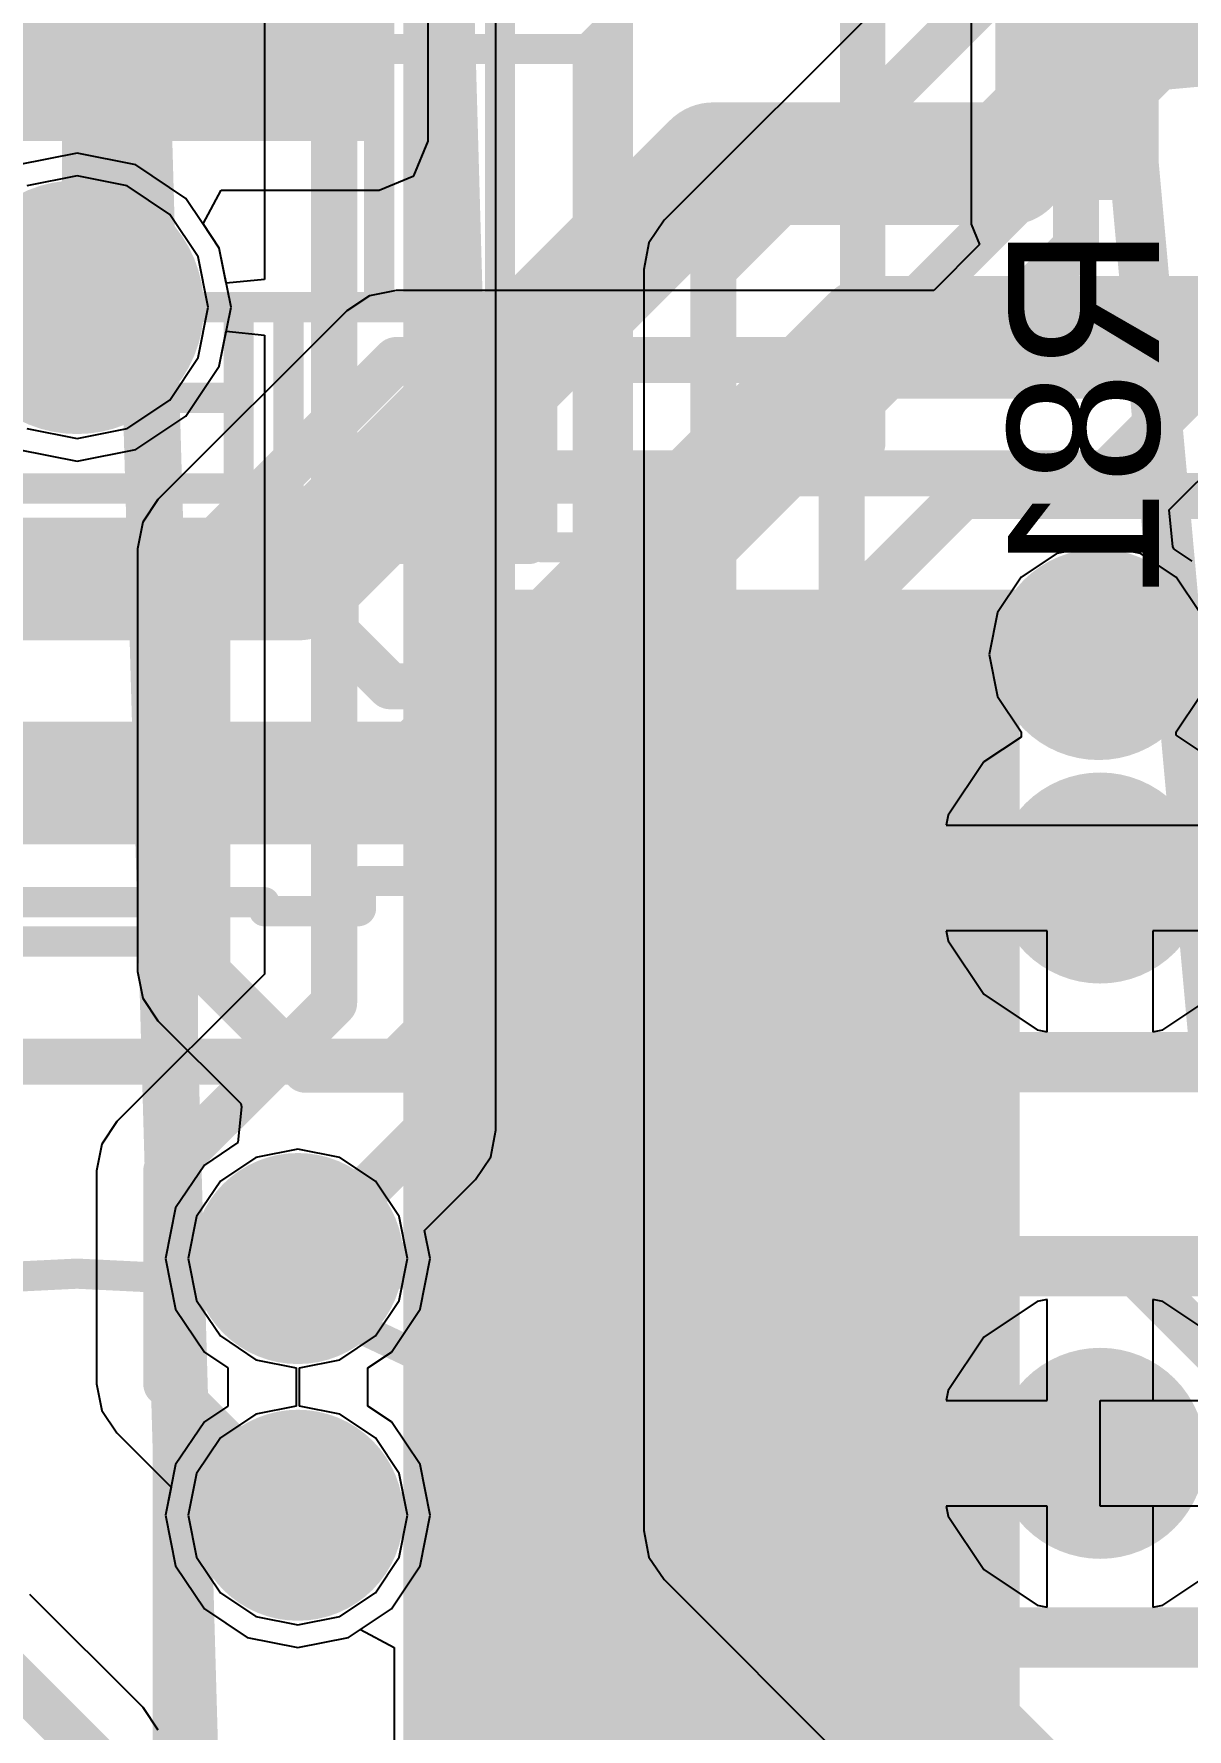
# Model space of a CAD drawing. Header units: millimetres. Extents: x 6 to 417, y 41 to 311.
# Drawn here: x 87.5 to 91.32, y 100.99 to 106.6 of the extents above; entities that cross this region are included whole.
import ezdxf

# ---------------------------------------------------------------- set-up
doc = ezdxf.new("R2010")
doc.units = ezdxf.units.MM
for name, color, linetype in [('BottomLayer', 5, 'Continuous'), ('BottomOverlay', 54, 'Continuous'), ('BottomPaste', 16, 'Continuous'), ('BottomSolder', 6, 'Continuous'), ('DrillDrawing', 1, 'Continuous'), ('KeepOutLayer', 6, 'Continuous'), ('Mechanical2', 216, 'Continuous'), ('Mechanical4', 56, 'Continuous'), ('MidLayer1', 16, 'Continuous'), ('MidLayer2', 76, 'Continuous'), ('MultiLayer', 9, 'Continuous'), ('TopLayer', 1, 'Continuous'), ('TopSolder', 216, 'Continuous')]:
    doc.layers.add(name, color=color, linetype=linetype)

msp = doc.modelspace()

# ---------------------------------------------------------------- linework, layer by layer
at = {"layer": 'BottomLayer'}
for p, q in [((88.8064, 106.25), (88.8064, 108.75)), ((90.6034, 106.725), (90.6034, 105.975)), ((88.7588, 106.1352), (88.8064, 106.25)), ((88.0612, 105.9756), (88.1211, 106.0876)), ((88.1211, 106.0876), (88.644, 106.0876)), ((88.644, 106.0876), (88.7588, 106.1352)), ((88.115, 105.8951), (88.0612, 105.9756)), ((90.6034, 105.975), (90.6034, 105.975)), ((90.6034, 105.975), (90.6034, 105.975)), ((90.6034, 105.975), (90.6314, 105.9075)), ((88.1538, 105.7), (88.115, 105.8951)), ((90.6314, 105.9075), (90.4795, 105.7556)), ((88.7, 105.7556), (88.6117, 105.7381)), ((90.4795, 105.7556), (88.7, 105.7556)), ((88.115, 105.5049), (88.1538, 105.7)), ((88.6117, 105.7381), (88.5369, 105.6881)), ((88.5369, 105.6881), (87.9119, 105.0631)), ((91.2582, 105.0287), (91.8381, 105.6085)), ((88.0045, 105.3395), (88.115, 105.5049)), ((87.8391, 105.229), (88.0045, 105.3395)), ((87.4489, 105.229), (87.644, 105.1902)), ((87.644, 105.1902), (87.8391, 105.229)), ((87.9119, 105.0631), (87.8619, 104.9883)), ((91.2703, 104.9064), (91.2582, 105.0287)), ((87.8619, 104.9883), (87.8444, 104.9)), ((87.8444, 104.9), (87.8444, 103.5)), ((91.275, 104.8994), (91.2703, 104.9064)), ((91.3346, 104.8596), (91.275, 104.8994)), ((87.8444, 103.5), (87.8619, 103.4117)), ((87.8619, 103.4117), (87.9119, 103.3369)), ((87.9119, 103.3369), (88.1859, 103.063)), ((88.1859, 103.063), (88.188, 103.0523)), ((88.188, 103.0523), (88.1763, 102.9337)), ((88.1763, 102.9337), (88.0654, 102.8596)), ((88.0654, 102.8596), (87.9705, 102.7175)), ((87.9705, 102.7175), (87.9372, 102.55)), ((87.9372, 102.55), (87.9705, 102.3825)), ((87.9705, 102.3825), (88.0654, 102.2404)), ((88.0654, 102.2404), (88.1431, 102.1885)), ((88.1431, 102.1885), (88.1431, 102.0615)), ((88.1431, 102.0615), (88.0654, 102.0096)), ((91.03, 101.73), (91.03, 102.08)), ((91.03, 102.08), (91.581, 102.08)), ((88.0654, 102.0096), (87.9705, 101.8675)), ((87.9705, 101.8675), (87.9372, 101.7)), ((91.6006, 101.73), (91.03, 101.73)), ((87.9372, 101.7), (87.9705, 101.5325)), ((87.9705, 101.5325), (88.0654, 101.3904)), ((88.0654, 101.3904), (88.2075, 101.2955)), ((88.5425, 101.2955), (88.582, 101.3219)), ((88.582, 101.3219), (88.694, 101.262)), ((88.2075, 101.2955), (88.375, 101.2622)), ((88.375, 101.2622), (88.5425, 101.2955)), ((88.694, 101.262), (88.694, 100.92))]:
    msp.add_line(p, q, dxfattribs=at)
for points, const_width in [([(90.95, 106.3534), (90.9534, 106.35)], 0.1524), ([(90.95, 105.9), (90.95, 106.3534)], 0.1524), ([(90.575, 105.525), (90.95, 105.9)], 0.1524), ([(91.0534, 105.15), (91.675, 105.7716)], 0.1524), ([(88.075, 104.9), (88.7, 105.525)], 0.1524), ([(88.7, 105.525), (90.575, 105.525)], 0.1524), ([(88.5, 104.9), (88.75, 105.15)], 0.1524), ([(88.75, 105.15), (91.0534, 105.15)], 0.1524), ([(88.075, 103.5), (88.075, 104.9)], 0.1524), ([(88.5, 104.625), (88.5, 104.9)], 0.1524), ([(88.5, 104.625), (88.68, 104.445)], 0.1524), ([(90.92, 104.445), (91.025, 104.55)], 0.2), ([(91.025, 104.55), (92.95, 104.55)], 0.15), ([(88.68, 104.445), (89.74, 104.445)], 0.1524), ([(89.74, 104.445), (90.92, 104.445)], 0.2), ([(89.74, 103.81), (91.03, 103.81)], 0.254), ([(88.075, 103.5), (88.4, 103.175)], 0.1524), ([(89.74, 103.2), (91.825, 103.2)], 0.2), ([(88.4, 103.175), (89.74, 103.175)], 0.1524), ([(89.73, 102.525), (91.825, 102.525)], 0.2), ([(89.74, 101.905), (91.03, 101.905)], 0.254), ([(89.74, 101.295), (91.825, 101.295)], 0.2)]:
    msp.add_lwpolyline(points, dxfattribs=dict(at, const_width=const_width))
for points, const_width in [([(90.9119, 106.3534, 1), (90.9881, 106.3534, 1)], 0.0762), ([(90.9119, 106.3534, 1), (90.9881, 106.3534, 1)], 0.0762), ([(90.9153, 106.35, 1), (90.9915, 106.35, 1)], 0.0762), ([(87.469, 105.7, 1), (87.819, 105.7, 1)], 0.35), ([(90.9119, 105.9, 1), (90.9881, 105.9, 1)], 0.0762), ([(90.9119, 105.9, 1), (90.9881, 105.9, 1)], 0.0762), ([(88.6619, 105.525, 1), (88.7381, 105.525, 1)], 0.0762), ([(88.6619, 105.525, 1), (88.7381, 105.525, 1)], 0.0762), ([(90.5369, 105.525, 1), (90.6131, 105.525, 1)], 0.0762), ([(90.5369, 105.525, 1), (90.6131, 105.525, 1)], 0.0762), ([(88.7119, 105.15, 1), (88.7881, 105.15, 1)], 0.0762), ([(88.7119, 105.15, 1), (88.7881, 105.15, 1)], 0.0762), ([(91.0153, 105.15, 1), (91.0915, 105.15, 1)], 0.0762), ([(91.0153, 105.15, 1), (91.0915, 105.15, 1)], 0.0762), ([(88.0369, 104.9, 1), (88.1131, 104.9, 1)], 0.0762), ([(88.0369, 104.9, 1), (88.1131, 104.9, 1)], 0.0762), ([(88.4619, 104.9, 1), (88.5381, 104.9, 1)], 0.0762), ([(88.4619, 104.9, 1), (88.5381, 104.9, 1)], 0.0762), ([(90.8853, 104.55, 1), (91.1647, 104.55, 1)], 0.2794), ([(88.4619, 104.625, 1), (88.5381, 104.625, 1)], 0.0762), ([(88.4619, 104.625, 1), (88.5381, 104.625, 1)], 0.0762), ([(90.975, 104.55, 1), (91.075, 104.55, 1)], 0.1), ([(90.9875, 104.55, 1), (91.0625, 104.55, 1)], 0.075), ([(88.6419, 104.445, 1), (88.7181, 104.445, 1)], 0.0762), ([(88.6419, 104.445, 1), (88.7181, 104.445, 1)], 0.0762), ([(89.69, 104.445, 1), (89.79, 104.445, 1)], 0.1), ([(89.7019, 104.445, 1), (89.7781, 104.445, 1)], 0.0762), ([(90.87, 104.445, 1), (90.97, 104.445, 1)], 0.1), ([(90.87, 104.445, 1), (90.97, 104.445, 1)], 0.1), ([(90.8903, 103.81, 1), (91.1697, 103.81, 1)], 0.2794), ([(89.6765, 103.81, 1), (89.8035, 103.81, 1)], 0.127), ([(90.9665, 103.81, 1), (91.0935, 103.81, 1)], 0.127), ([(88.0369, 103.5, 1), (88.1131, 103.5, 1)], 0.0762), ([(88.0369, 103.5, 1), (88.1131, 103.5, 1)], 0.0762), ([(89.69, 103.2, 1), (89.79, 103.2, 1)], 0.1), ([(88.3619, 103.175, 1), (88.4381, 103.175, 1)], 0.0762), ([(88.3619, 103.175, 1), (88.4381, 103.175, 1)], 0.0762), ([(89.7019, 103.175, 1), (89.7781, 103.175, 1)], 0.0762), ([(88.2353, 102.55, 1), (88.5147, 102.55, 1)], 0.2794), ([(89.68, 102.525, 1), (89.78, 102.525, 1)], 0.1), ([(90.8903, 101.905, 1), (91.1697, 101.905, 1)], 0.2794), ([(89.6765, 101.905, 1), (89.8035, 101.905, 1)], 0.127), ([(90.9665, 101.905, 1), (91.0935, 101.905, 1)], 0.127), ([(88.2353, 101.7, 1), (88.5147, 101.7, 1)], 0.2794), ([(89.69, 101.295, 1), (89.79, 101.295, 1)], 0.1)]:
    msp.add_lwpolyline(points, format="xyb", close=True, dxfattribs=dict(at, const_width=const_width))
for points in [[(86.644, 108.75), (86.644, 106.25), (88.644, 108.75), (88.644, 106.25)], [(90.7534, 106.575), (90.7534, 106.125), (91.1534, 106.575), (91.1534, 106.125)], [(90.644, 104.245), (90.644, 104.645), (88.844, 104.245), (88.844, 104.645)], [(90.644, 103.61), (90.644, 104.01), (88.844, 103.61), (88.844, 104.01)], [(90.644, 102.975), (90.644, 103.375), (88.844, 102.975), (88.844, 103.375)], [(90.644, 102.34), (90.644, 102.74), (88.844, 102.34), (88.844, 102.74)], [(90.644, 101.705), (90.644, 102.105), (88.844, 101.705), (88.844, 102.105)], [(90.644, 101.07), (90.644, 101.47), (88.844, 101.07), (88.844, 101.47)]]:
    msp.add_solid(points, dxfattribs=at)
at = {"layer": 'BottomOverlay', "const_width": 0.15}
msp.add_lwpolyline([(90.2447, 105.2507), (90.2447, 108.2007)], dxfattribs=at)
at = {"layer": 'BottomOverlay', "const_width": 0.075}
msp.add_lwpolyline([(90.2072, 105.2507, 1), (90.2822, 105.2507, 1)], format="xyb", close=True, dxfattribs=at)
at = {"layer": 'BottomPaste'}
for points in [[(90.8034, 106.525), (90.8034, 106.175), (91.1034, 106.525), (91.1034, 106.175)], [(90.594, 104.295), (90.594, 104.595), (88.894, 104.295), (88.894, 104.595)], [(90.594, 103.66), (90.594, 103.96), (88.894, 103.66), (88.894, 103.96)], [(90.594, 103.025), (90.594, 103.325), (88.894, 103.025), (88.894, 103.325)], [(90.594, 102.39), (90.594, 102.69), (88.894, 102.39), (88.894, 102.69)], [(90.594, 101.755), (90.594, 102.055), (88.894, 101.755), (88.894, 102.055)], [(90.594, 101.12), (90.594, 101.42), (88.894, 101.12), (88.894, 101.42)]]:
    msp.add_solid(points, dxfattribs=at)
at = {"layer": 'BottomSolder'}
for points, const_width in [([(87.434, 105.7, 1), (87.854, 105.7, 1)], 0.42), ([(90.8503, 104.55, 1), (91.1997, 104.55, 1)], 0.3494), ([(90.8553, 103.81, 1), (91.2047, 103.81, 1)], 0.3494), ([(88.2003, 102.55, 1), (88.5497, 102.55, 1)], 0.3494), ([(90.8553, 101.905, 1), (91.2047, 101.905, 1)], 0.3494), ([(88.2003, 101.7, 1), (88.5497, 101.7, 1)], 0.3494)]:
    msp.add_lwpolyline(points, format="xyb", close=True, dxfattribs=dict(at, const_width=const_width))
for points in [[(90.6834, 106.645), (90.6834, 106.055), (91.2234, 106.645), (91.2234, 106.055)], [(90.764, 104.125), (90.764, 104.765), (88.724, 104.125), (88.724, 104.765)], [(90.764, 103.49), (90.764, 104.13), (88.724, 103.49), (88.724, 104.13)], [(90.764, 102.855), (90.764, 103.495), (88.724, 102.855), (88.724, 103.495)], [(90.764, 102.22), (90.764, 102.86), (88.724, 102.22), (88.724, 102.86)], [(90.764, 101.585), (90.764, 102.225), (88.724, 101.585), (88.724, 102.225)], [(90.764, 100.95), (90.764, 101.59), (88.724, 100.95), (88.724, 101.59)]]:
    msp.add_solid(points, dxfattribs=at)
at = {"layer": 'DrillDrawing', "const_width": 0.1}
for points in [[(119.9857, 99, -39.996351), (119.9857, 101)], [(119.9819, 99, -39.98872), (119.9819, 101)]]:
    msp.add_lwpolyline(points, format="xyb", dxfattribs=at)
at = {"layer": 'DrillDrawing', "const_width": 0.1524}
for points in [[(90.9488, 104.55, 1), (91.1012, 104.55, 1)], [(90.9538, 103.81, 1), (91.1062, 103.81, 1)], [(88.2988, 102.55, 1), (88.4512, 102.55, 1)], [(90.9538, 101.905, 1), (91.1062, 101.905, 1)], [(88.2988, 101.7, 1), (88.4512, 101.7, 1)]]:
    msp.add_lwpolyline(points, format="xyb", close=True, dxfattribs=at)
at = {"layer": 'KeepOutLayer', "const_width": 0.1}
msp.add_lwpolyline([(119.9857, 99, -39.996351), (119.9857, 101)], format="xyb", dxfattribs=at)
at = {"layer": 'Mechanical2', "const_width": 0.1}
for points in [[(88.6439, 105.7), (88.6439, 108.2)], [(89.0439, 92.0097), (89.0439, 108.2)], [(87.6439, 106.005), (87.6439, 106.655)], [(87.6439, 106.655), (87.7439, 106.555)], [(89.3339, 106.555), (89.4339, 106.655)], [(89.4339, 105.1), (89.4339, 106.655)], [(87.7439, 106.555), (89.3339, 106.555)], [(87.7439, 105.905), (87.7439, 106.555)], [(89.3339, 103.8), (89.3339, 106.555)], [(85.8539, 106.005), (87.6439, 106.005)], [(87.6439, 106.005), (87.7439, 105.905)], [(85.9539, 105.905), (87.7439, 105.905)], [(87.1089, 105.7), (88.1789, 105.7)], [(88.1789, 105), (88.1789, 105.7)], [(88.1789, 105.7), (88.3439, 105.7)], [(88.3439, 105.1), (88.3439, 105.7)], [(88.3439, 105.7), (88.6439, 105.7)], [(88.6439, 105.7), (89.1439, 105.7)], [(88.8439, 104.58), (88.8439, 105.7)], [(88.9789, 94.3), (88.9789, 105.7)], [(89.1439, 105.1), (89.1439, 105.7)], [(89.1839, 105.605), (89.4339, 105.605)], [(89.1839, 104.905), (89.1839, 105.605)], [(87.1089, 105.4), (88.1789, 105.4)], [(86.9439, 105.1), (88.3439, 105.1)], [(88.3439, 104.9), (88.3439, 105.1)], [(89.1439, 105.1), (89.4339, 105.1)], [(89.1439, 104.9), (89.1439, 105.1)], [(89.4339, 94.9), (89.4339, 105.1)], [(88.1789, 105), (88.8439, 105)], [(88.3439, 104.9), (89.1439, 104.9)], [(89.1839, 104.905), (89.4339, 104.905)], [(88.7739, 104.31), (88.7739, 104.58)], [(88.7739, 104.58), (88.8145, 104.58)], [(88.8145, 104.31), (88.8145, 104.58)], [(88.8145, 104.58), (88.9615, 104.58)], [(88.8769, 104.31), (88.8769, 104.58)], [(88.9615, 104.31), (88.9615, 104.58)], [(88.9615, 104.58), (89.2239, 104.58)], [(88.9769, 104.31), (88.9769, 104.58)], [(88.9903, 104.31), (88.9903, 104.58)], [(89.1339, 104.28), (89.1339, 104.58)], [(89.1373, 104.31), (89.1373, 104.58)], [(89.2239, 104.31), (89.2239, 104.58)], [(89.2239, 104.58), (89.9939, 104.58)], [(89.9939, 104.31), (89.9939, 104.58)], [(89.9939, 104.58), (90.0439, 104.58)], [(90.0439, 104.31), (90.0439, 104.58)], [(90.0439, 104.58), (90.1439, 104.58)], [(90.1439, 104.31), (90.1439, 104.58)], [(88.7739, 104.31), (88.8145, 104.31)], [(88.8145, 104.31), (88.9615, 104.31)], [(88.8439, 103.945), (88.8439, 104.31)], [(88.9615, 104.31), (89.2239, 104.31)], [(89.2239, 104.31), (89.9939, 104.31)], [(89.9939, 104.31), (90.0439, 104.31)], [(90.0439, 104.31), (90.1439, 104.31)], [(89.1339, 104.28), (89.4339, 104.28)], [(88.7739, 103.675), (88.7739, 103.945)], [(88.7739, 103.945), (88.8145, 103.945)], [(88.8145, 103.675), (88.8145, 103.945)], [(88.8145, 103.945), (88.9615, 103.945)], [(88.8769, 103.675), (88.8769, 103.945)], [(88.9615, 103.675), (88.9615, 103.945)], [(88.9615, 103.945), (89.2239, 103.945)], [(88.9769, 103.675), (88.9769, 103.945)], [(88.9903, 103.675), (88.9903, 103.945)], [(89.1339, 103.645), (89.1339, 103.945)], [(89.1373, 103.675), (89.1373, 103.945)], [(89.2239, 103.675), (89.2239, 103.945)], [(89.2239, 103.945), (89.9939, 103.945)], [(89.9939, 103.675), (89.9939, 103.945)], [(89.9939, 103.945), (90.0439, 103.945)], [(90.0439, 103.675), (90.0439, 103.945)], [(90.0439, 103.945), (90.1439, 103.945)], [(90.1439, 103.675), (90.1439, 103.945)], [(88.5839, 103.71), (88.5839, 103.8)], [(88.5839, 103.8), (88.9789, 103.8)], [(88.9789, 103.8), (89.3339, 103.8)], [(89.3339, 103.2), (89.3339, 103.8)], [(89.3339, 103.8), (89.4939, 103.8)], [(89.4939, 103.2), (89.4939, 103.8)], [(89.4939, 103.8), (89.5617, 103.8)], [(89.5515, 103.65), (89.5617, 103.8)], [(89.5617, 103.8), (89.7614, 103.8)], [(89.7036, 103.2), (89.7036, 103.8)], [(89.7039, 103.2), (89.7039, 103.8)], [(89.7513, 103.65), (89.7614, 103.8)], [(89.7614, 103.8), (89.9033, 103.8)], [(89.9033, 103.2), (89.9033, 103.8)], [(89.9033, 103.8), (89.9039, 103.8)], [(89.9039, 103.2), (89.9039, 103.8)], [(87.0239, 103.73), (88.2639, 103.73)], [(88.2639, 103.7), (88.2639, 103.73)], [(88.2639, 103.7), (88.5739, 103.7)], [(89.2809, 103.125), (89.2809, 103.725)], [(89.2809, 103.725), (89.4339, 103.725)], [(88.7739, 103.675), (88.8145, 103.675)], [(88.8145, 103.675), (88.9615, 103.675)], [(88.8439, 96.96), (88.8439, 103.675)], [(88.9615, 103.675), (89.2239, 103.675)], [(89.1339, 103.645), (89.4339, 103.645)], [(89.2239, 103.675), (89.9939, 103.675)], [(89.2843, 103.65), (89.5839, 103.65)], [(89.2843, 103.2), (89.2843, 103.65)], [(89.4843, 103.2), (89.4843, 103.65)], [(89.5447, 103.2), (89.5447, 103.65)], [(89.5484, 103.2), (89.5484, 103.65)], [(89.5839, 103.2), (89.5839, 103.65)], [(89.5839, 103.65), (89.6127, 103.65)], [(89.6127, 103.2), (89.6127, 103.65)], [(89.6127, 103.65), (89.7444, 103.65)], [(89.7444, 103.2), (89.7444, 103.65)], [(89.7444, 103.65), (89.7513, 103.65)], [(89.9939, 103.675), (90.0439, 103.675)], [(90.0439, 103.675), (90.1439, 103.675)], [(87.2939, 103.6), (87.9939, 103.6)], [(87.9439, 95.9), (87.9439, 103.6)], [(87.9939, 95.9), (87.9939, 103.6)], [(88.6906, 103.2), (88.9789, 102.9216)], [(88.6906, 103.2), (88.9789, 103.2)], [(88.9789, 103.2), (89.2843, 103.2)], [(89.2843, 103.2), (89.5839, 103.2)], [(89.3339, 102.5787), (89.3339, 103.2)], [(89.5839, 103.2), (89.6127, 103.2)], [(89.6127, 103.2), (89.7444, 103.2)], [(89.7444, 103.2), (89.9033, 103.2)], [(89.9033, 103.2), (89.9039, 103.2)], [(89.2809, 103.125), (89.4339, 103.125)], [(88.9789, 102.9216), (89.3339, 102.5787)], [(89.3339, 102.5787), (90.2439, 101.7)], [(89.3339, 97.4212), (89.3339, 102.5787)], [(90.2439, 98.3), (90.2439, 101.7)]]:
    msp.add_lwpolyline(points, dxfattribs=at)
at = {"layer": 'Mechanical2'}
for points, const_width in [([(87.7189, 106.555, 1), (87.7689, 106.555, 1)], 0.05), ([(87.7189, 106.555, 1), (87.7689, 106.555, 1)], 0.05), ([(87.7189, 106.555, 1), (87.7689, 106.555, 1)], 0.05), ([(89.3089, 106.555, 1), (89.3589, 106.555, 1)], 0.05), ([(89.3089, 106.555, 1), (89.3589, 106.555, 1)], 0.05), ([(89.3089, 106.555, 1), (89.3589, 106.555, 1)], 0.05), ([(87.9439, 105.7, 1), (87.3439, 105.7, 1)], 0.1), ([(87.6189, 106.005, 1), (87.6689, 106.005, 1)], 0.05), ([(87.6189, 106.005, 1), (87.6689, 106.005, 1)], 0.05), ([(87.6189, 106.005, 1), (87.6689, 106.005, 1)], 0.05), ([(87.8439, 105.7, 1), (87.4439, 105.7, 1)], 0.1), ([(87.7189, 105.905, 1), (87.7689, 105.905, 1)], 0.05), ([(87.7189, 105.905, 1), (87.7689, 105.905, 1)], 0.05), ([(87.7189, 105.905, 1), (87.7689, 105.905, 1)], 0.05), ([(87.8189, 105.7, 1), (87.8689, 105.7, 1)], 0.05), ([(87.9189, 105.7, 1), (87.9689, 105.7, 1)], 0.05), ([(88.1539, 105.7, 1), (88.2039, 105.7, 1)], 0.05), ([(88.1539, 105.7, 1), (88.2039, 105.7, 1)], 0.05), ([(88.1539, 105.7, 1), (88.2039, 105.7, 1)], 0.05), ([(88.3189, 105.7, 1), (88.3689, 105.7, 1)], 0.05), ([(88.3189, 105.7, 1), (88.3689, 105.7, 1)], 0.05), ([(88.3189, 105.7, 1), (88.3689, 105.7, 1)], 0.05), ([(88.6189, 105.7, 1), (88.6689, 105.7, 1)], 0.05), ([(88.6189, 105.7, 1), (88.6689, 105.7, 1)], 0.05), ([(88.6189, 105.7, 1), (88.6689, 105.7, 1)], 0.05), ([(88.8189, 105.7, 1), (88.8689, 105.7, 1)], 0.05), ([(88.9539, 105.7, 1), (89.0039, 105.7, 1)], 0.05), ([(89.1189, 105.7, 1), (89.1689, 105.7, 1)], 0.05), ([(89.1189, 105.7, 1), (89.1689, 105.7, 1)], 0.05), ([(89.1589, 105.605, 1), (89.2089, 105.605, 1)], 0.05), ([(89.1589, 105.605, 1), (89.2089, 105.605, 1)], 0.05), ([(89.4089, 105.605, 1), (89.4589, 105.605, 1)], 0.05), ([(88.1539, 105.4, 1), (88.2039, 105.4, 1)], 0.05), ([(88.3189, 105.1, 1), (88.3689, 105.1, 1)], 0.05), ([(88.3189, 105.1, 1), (88.3689, 105.1, 1)], 0.05), ([(88.3189, 105.1, 1), (88.3689, 105.1, 1)], 0.05), ([(89.1189, 105.1, 1), (89.1689, 105.1, 1)], 0.05), ([(89.1189, 105.1, 1), (89.1689, 105.1, 1)], 0.05), ([(89.1189, 105.1, 1), (89.1689, 105.1, 1)], 0.05), ([(89.4089, 105.1, 1), (89.4589, 105.1, 1)], 0.05), ([(89.4089, 105.1, 1), (89.4589, 105.1, 1)], 0.05), ([(89.4089, 105.1, 1), (89.4589, 105.1, 1)], 0.05), ([(88.1539, 105, 1), (88.2039, 105, 1)], 0.05), ([(88.1539, 105, 1), (88.2039, 105, 1)], 0.05), ([(88.8189, 105, 1), (88.8689, 105, 1)], 0.05), ([(88.3189, 104.9, 1), (88.3689, 104.9, 1)], 0.05), ([(88.3189, 104.9, 1), (88.3689, 104.9, 1)], 0.05), ([(89.1189, 104.9, 1), (89.1689, 104.9, 1)], 0.05), ([(89.1189, 104.9, 1), (89.1689, 104.9, 1)], 0.05), ([(89.1589, 104.905, 1), (89.2089, 104.905, 1)], 0.05), ([(89.1589, 104.905, 1), (89.2089, 104.905, 1)], 0.05), ([(89.4089, 104.905, 1), (89.4589, 104.905, 1)], 0.05), ([(88.7489, 104.58, 1), (88.7989, 104.58, 1)], 0.05), ([(88.7489, 104.58, 1), (88.7989, 104.58, 1)], 0.05), ([(88.7895, 104.58, 1), (88.8395, 104.58, 1)], 0.05), ([(88.7895, 104.58, 1), (88.8395, 104.58, 1)], 0.05), ([(88.7895, 104.58, 1), (88.8395, 104.58, 1)], 0.05), ([(88.8189, 104.58, 1), (88.8689, 104.58, 1)], 0.05), ([(88.8519, 104.58, 1), (88.9019, 104.58, 1)], 0.05), ([(88.9365, 104.58, 1), (88.9865, 104.58, 1)], 0.05), ([(88.9365, 104.58, 1), (88.9865, 104.58, 1)], 0.05), ([(88.9365, 104.58, 1), (88.9865, 104.58, 1)], 0.05), ([(88.9519, 104.58, 1), (89.0019, 104.58, 1)], 0.05), ([(88.9653, 104.58, 1), (89.0153, 104.58, 1)], 0.05), ([(89.1089, 104.58, 1), (89.1589, 104.58, 1)], 0.05), ([(89.1123, 104.58, 1), (89.1623, 104.58, 1)], 0.05), ([(89.1989, 104.58, 1), (89.2489, 104.58, 1)], 0.05), ([(89.1989, 104.58, 1), (89.2489, 104.58, 1)], 0.05), ([(89.1989, 104.58, 1), (89.2489, 104.58, 1)], 0.05), ([(89.9689, 104.58, 1), (90.0189, 104.58, 1)], 0.05), ([(89.9689, 104.58, 1), (90.0189, 104.58, 1)], 0.05), ([(89.9689, 104.58, 1), (90.0189, 104.58, 1)], 0.05), ([(90.0189, 104.58, 1), (90.0689, 104.58, 1)], 0.05), ([(90.0189, 104.58, 1), (90.0689, 104.58, 1)], 0.05), ([(90.0189, 104.58, 1), (90.0689, 104.58, 1)], 0.05), ([(90.1189, 104.58, 1), (90.1689, 104.58, 1)], 0.05), ([(90.1189, 104.58, 1), (90.1689, 104.58, 1)], 0.05), ([(88.7489, 104.31, 1), (88.7989, 104.31, 1)], 0.05), ([(88.7489, 104.31, 1), (88.7989, 104.31, 1)], 0.05), ([(88.7895, 104.31, 1), (88.8395, 104.31, 1)], 0.05), ([(88.7895, 104.31, 1), (88.8395, 104.31, 1)], 0.05), ([(88.7895, 104.31, 1), (88.8395, 104.31, 1)], 0.05), ([(88.8189, 104.31, 1), (88.8689, 104.31, 1)], 0.05), ([(88.8519, 104.31, 1), (88.9019, 104.31, 1)], 0.05), ([(88.9365, 104.31, 1), (88.9865, 104.31, 1)], 0.05), ([(88.9365, 104.31, 1), (88.9865, 104.31, 1)], 0.05), ([(88.9365, 104.31, 1), (88.9865, 104.31, 1)], 0.05), ([(88.9519, 104.31, 1), (89.0019, 104.31, 1)], 0.05), ([(88.9653, 104.31, 1), (89.0153, 104.31, 1)], 0.05), ([(89.1123, 104.31, 1), (89.1623, 104.31, 1)], 0.05), ([(89.1989, 104.31, 1), (89.2489, 104.31, 1)], 0.05), ([(89.1989, 104.31, 1), (89.2489, 104.31, 1)], 0.05), ([(89.1989, 104.31, 1), (89.2489, 104.31, 1)], 0.05), ([(89.9689, 104.31, 1), (90.0189, 104.31, 1)], 0.05), ([(89.9689, 104.31, 1), (90.0189, 104.31, 1)], 0.05), ([(89.9689, 104.31, 1), (90.0189, 104.31, 1)], 0.05), ([(90.0189, 104.31, 1), (90.0689, 104.31, 1)], 0.05), ([(90.0189, 104.31, 1), (90.0689, 104.31, 1)], 0.05), ([(90.0189, 104.31, 1), (90.0689, 104.31, 1)], 0.05), ([(90.1189, 104.31, 1), (90.1689, 104.31, 1)], 0.05), ([(90.1189, 104.31, 1), (90.1689, 104.31, 1)], 0.05), ([(89.1089, 104.28, 1), (89.1589, 104.28, 1)], 0.05), ([(89.1089, 104.28, 1), (89.1589, 104.28, 1)], 0.05), ([(89.4089, 104.28, 1), (89.4589, 104.28, 1)], 0.05), ([(88.7489, 103.945, 1), (88.7989, 103.945, 1)], 0.05), ([(88.7489, 103.945, 1), (88.7989, 103.945, 1)], 0.05), ([(88.7895, 103.945, 1), (88.8395, 103.945, 1)], 0.05), ([(88.7895, 103.945, 1), (88.8395, 103.945, 1)], 0.05), ([(88.7895, 103.945, 1), (88.8395, 103.945, 1)], 0.05), ([(88.8189, 103.945, 1), (88.8689, 103.945, 1)], 0.05), ([(88.8519, 103.945, 1), (88.9019, 103.945, 1)], 0.05), ([(88.9365, 103.945, 1), (88.9865, 103.945, 1)], 0.05), ([(88.9365, 103.945, 1), (88.9865, 103.945, 1)], 0.05), ([(88.9365, 103.945, 1), (88.9865, 103.945, 1)], 0.05), ([(88.9519, 103.945, 1), (89.0019, 103.945, 1)], 0.05), ([(88.9653, 103.945, 1), (89.0153, 103.945, 1)], 0.05), ([(89.1089, 103.945, 1), (89.1589, 103.945, 1)], 0.05), ([(89.1123, 103.945, 1), (89.1623, 103.945, 1)], 0.05), ([(89.1989, 103.945, 1), (89.2489, 103.945, 1)], 0.05), ([(89.1989, 103.945, 1), (89.2489, 103.945, 1)], 0.05), ([(89.1989, 103.945, 1), (89.2489, 103.945, 1)], 0.05), ([(89.9689, 103.945, 1), (90.0189, 103.945, 1)], 0.05), ([(89.9689, 103.945, 1), (90.0189, 103.945, 1)], 0.05), ([(89.9689, 103.945, 1), (90.0189, 103.945, 1)], 0.05), ([(90.0189, 103.945, 1), (90.0689, 103.945, 1)], 0.05), ([(90.0189, 103.945, 1), (90.0689, 103.945, 1)], 0.05), ([(90.0189, 103.945, 1), (90.0689, 103.945, 1)], 0.05), ([(90.1189, 103.945, 1), (90.1689, 103.945, 1)], 0.05), ([(90.1189, 103.945, 1), (90.1689, 103.945, 1)], 0.05), ([(88.5589, 103.8, 1), (88.6089, 103.8, 1)], 0.05), ([(88.5589, 103.8, 1), (88.6089, 103.8, 1)], 0.05), ([(88.9539, 103.8, 1), (89.0039, 103.8, 1)], 0.05), ([(88.9539, 103.8, 1), (89.0039, 103.8, 1)], 0.05), ([(89.3089, 103.8, 1), (89.3589, 103.8, 1)], 0.05), ([(89.3089, 103.8, 1), (89.3589, 103.8, 1)], 0.05), ([(89.3089, 103.8, 1), (89.3589, 103.8, 1)], 0.05), ([(89.3089, 103.8, 1), (89.3589, 103.8, 1)], 0.05), ([(89.4689, 103.8, 1), (89.5189, 103.8, 1)], 0.05), ([(89.4689, 103.8, 1), (89.5189, 103.8, 1)], 0.05), ([(89.4689, 103.8, 1), (89.5189, 103.8, 1)], 0.05), ([(89.5367, 103.8, 1), (89.5867, 103.8, 1)], 0.05), ([(89.5367, 103.8, 1), (89.5867, 103.8, 1)], 0.05), ([(89.5367, 103.8, 1), (89.5867, 103.8, 1)], 0.05), ([(89.6786, 103.8, 1), (89.7286, 103.8, 1)], 0.05), ([(89.6789, 103.8, 1), (89.7289, 103.8, 1)], 0.05), ([(89.7364, 103.8, 1), (89.7864, 103.8, 1)], 0.05), ([(89.7364, 103.8, 1), (89.7864, 103.8, 1)], 0.05), ([(89.7364, 103.8, 1), (89.7864, 103.8, 1)], 0.05), ([(89.8783, 103.8, 1), (89.9283, 103.8, 1)], 0.05), ([(89.8783, 103.8, 1), (89.9283, 103.8, 1)], 0.05), ([(89.8783, 103.8, 1), (89.9283, 103.8, 1)], 0.05), ([(89.8789, 103.8, 1), (89.9289, 103.8, 1)], 0.05), ([(89.8789, 103.8, 1), (89.9289, 103.8, 1)], 0.05), ([(88.2389, 103.73, 1), (88.2889, 103.73, 1)], 0.05), ([(88.2389, 103.73, 1), (88.2889, 103.73, 1)], 0.05), ([(88.2389, 103.7, 1), (88.2889, 103.7, 1)], 0.05), ([(88.2389, 103.7, 1), (88.2889, 103.7, 1)], 0.05), ([(88.5489, 103.7, 1), (88.5989, 103.7, 1)], 0.05), ([(88.5489, 103.7, 1), (88.5989, 103.7, 1)], 0.05), ([(88.5589, 103.71, 1), (88.6089, 103.71, 1)], 0.05), ([(88.5589, 103.71, 1), (88.6089, 103.71, 1)], 0.05), ([(89.2559, 103.725, 1), (89.3059, 103.725, 1)], 0.05), ([(89.2559, 103.725, 1), (89.3059, 103.725, 1)], 0.05), ([(89.4089, 103.725, 1), (89.4589, 103.725, 1)], 0.05), ([(88.7489, 103.675, 1), (88.7989, 103.675, 1)], 0.05), ([(88.7489, 103.675, 1), (88.7989, 103.675, 1)], 0.05), ([(88.7895, 103.675, 1), (88.8395, 103.675, 1)], 0.05), ([(88.7895, 103.675, 1), (88.8395, 103.675, 1)], 0.05), ([(88.7895, 103.675, 1), (88.8395, 103.675, 1)], 0.05), ([(88.8189, 103.675, 1), (88.8689, 103.675, 1)], 0.05), ([(88.8519, 103.675, 1), (88.9019, 103.675, 1)], 0.05), ([(88.9365, 103.675, 1), (88.9865, 103.675, 1)], 0.05), ([(88.9365, 103.675, 1), (88.9865, 103.675, 1)], 0.05), ([(88.9365, 103.675, 1), (88.9865, 103.675, 1)], 0.05), ([(88.9519, 103.675, 1), (89.0019, 103.675, 1)], 0.05), ([(88.9653, 103.675, 1), (89.0153, 103.675, 1)], 0.05), ([(89.1089, 103.645, 1), (89.1589, 103.645, 1)], 0.05), ([(89.1089, 103.645, 1), (89.1589, 103.645, 1)], 0.05), ([(89.1123, 103.675, 1), (89.1623, 103.675, 1)], 0.05), ([(89.1989, 103.675, 1), (89.2489, 103.675, 1)], 0.05), ([(89.1989, 103.675, 1), (89.2489, 103.675, 1)], 0.05), ([(89.1989, 103.675, 1), (89.2489, 103.675, 1)], 0.05), ([(89.2593, 103.65, 1), (89.3093, 103.65, 1)], 0.05), ([(89.2593, 103.65, 1), (89.3093, 103.65, 1)], 0.05), ([(89.4089, 103.645, 1), (89.4589, 103.645, 1)], 0.05), ([(89.4593, 103.65, 1), (89.5093, 103.65, 1)], 0.05), ([(89.5197, 103.65, 1), (89.5697, 103.65, 1)], 0.05), ([(89.5234, 103.65, 1), (89.5734, 103.65, 1)], 0.05), ([(89.5265, 103.65, 1), (89.5765, 103.65, 1)], 0.05), ([(89.5589, 103.65, 1), (89.6089, 103.65, 1)], 0.05), ([(89.5589, 103.65, 1), (89.6089, 103.65, 1)], 0.05), ([(89.5589, 103.65, 1), (89.6089, 103.65, 1)], 0.05), ([(89.5877, 103.65, 1), (89.6377, 103.65, 1)], 0.05), ([(89.5877, 103.65, 1), (89.6377, 103.65, 1)], 0.05), ([(89.5877, 103.65, 1), (89.6377, 103.65, 1)], 0.05), ([(89.7194, 103.65, 1), (89.7694, 103.65, 1)], 0.05), ([(89.7194, 103.65, 1), (89.7694, 103.65, 1)], 0.05), ([(89.7194, 103.65, 1), (89.7694, 103.65, 1)], 0.05), ([(89.7263, 103.65, 1), (89.7763, 103.65, 1)], 0.05), ([(89.7263, 103.65, 1), (89.7763, 103.65, 1)], 0.05), ([(89.9689, 103.675, 1), (90.0189, 103.675, 1)], 0.05), ([(89.9689, 103.675, 1), (90.0189, 103.675, 1)], 0.05), ([(89.9689, 103.675, 1), (90.0189, 103.675, 1)], 0.05), ([(90.0189, 103.675, 1), (90.0689, 103.675, 1)], 0.05), ([(90.0189, 103.675, 1), (90.0689, 103.675, 1)], 0.05), ([(90.0189, 103.675, 1), (90.0689, 103.675, 1)], 0.05), ([(90.1189, 103.675, 1), (90.1689, 103.675, 1)], 0.05), ([(90.1189, 103.675, 1), (90.1689, 103.675, 1)], 0.05), ([(87.9189, 103.6, 1), (87.9689, 103.6, 1)], 0.05), ([(87.9689, 103.6, 1), (88.0189, 103.6, 1)], 0.05), ([(87.9689, 103.6, 1), (88.0189, 103.6, 1)], 0.05), ([(88.6656, 103.2, 1), (88.7156, 103.2, 1)], 0.05), ([(88.6656, 103.2, 1), (88.7156, 103.2, 1)], 0.05), ([(88.9539, 103.2, 1), (89.0039, 103.2, 1)], 0.05), ([(88.9539, 103.2, 1), (89.0039, 103.2, 1)], 0.05), ([(89.2593, 103.2, 1), (89.3093, 103.2, 1)], 0.05), ([(89.2593, 103.2, 1), (89.3093, 103.2, 1)], 0.05), ([(89.2593, 103.2, 1), (89.3093, 103.2, 1)], 0.05), ([(89.3089, 103.2, 1), (89.3589, 103.2, 1)], 0.05), ([(89.3089, 103.2, 1), (89.3589, 103.2, 1)], 0.05), ([(89.4593, 103.2, 1), (89.5093, 103.2, 1)], 0.05), ([(89.4689, 103.2, 1), (89.5189, 103.2, 1)], 0.05), ([(89.5197, 103.2, 1), (89.5697, 103.2, 1)], 0.05), ([(89.5234, 103.2, 1), (89.5734, 103.2, 1)], 0.05), ([(89.5589, 103.2, 1), (89.6089, 103.2, 1)], 0.05), ([(89.5589, 103.2, 1), (89.6089, 103.2, 1)], 0.05), ([(89.5589, 103.2, 1), (89.6089, 103.2, 1)], 0.05), ([(89.5877, 103.2, 1), (89.6377, 103.2, 1)], 0.05), ([(89.5877, 103.2, 1), (89.6377, 103.2, 1)], 0.05), ([(89.5877, 103.2, 1), (89.6377, 103.2, 1)], 0.05), ([(89.6786, 103.2, 1), (89.7286, 103.2, 1)], 0.05), ([(89.6789, 103.2, 1), (89.7289, 103.2, 1)], 0.05), ([(89.7194, 103.2, 1), (89.7694, 103.2, 1)], 0.05), ([(89.7194, 103.2, 1), (89.7694, 103.2, 1)], 0.05), ([(89.7194, 103.2, 1), (89.7694, 103.2, 1)], 0.05), ([(89.8783, 103.2, 1), (89.9283, 103.2, 1)], 0.05), ([(89.8783, 103.2, 1), (89.9283, 103.2, 1)], 0.05), ([(89.8783, 103.2, 1), (89.9283, 103.2, 1)], 0.05), ([(89.8789, 103.2, 1), (89.9289, 103.2, 1)], 0.05), ([(89.8789, 103.2, 1), (89.9289, 103.2, 1)], 0.05), ([(89.2559, 103.125, 1), (89.3059, 103.125, 1)], 0.05), ([(89.2559, 103.125, 1), (89.3059, 103.125, 1)], 0.05), ([(89.4089, 103.125, 1), (89.4589, 103.125, 1)], 0.05), ([(88.9539, 102.9216, 1), (89.0039, 102.9216, 1)], 0.05), ([(88.9539, 102.9216, 1), (89.0039, 102.9216, 1)], 0.05), ([(89.3089, 102.5787, 1), (89.3589, 102.5787, 1)], 0.05), ([(89.3089, 102.5787, 1), (89.3589, 102.5787, 1)], 0.05), ([(89.3089, 102.5787, 1), (89.3589, 102.5787, 1)], 0.05), ([(89.3089, 102.5787, 1), (89.3589, 102.5787, 1)], 0.05), ([(90.1439, 100, 1), (85.1439, 100, 1)], 0.1), ([(90.2189, 101.7, 1), (90.2689, 101.7, 1)], 0.05), ([(90.2189, 101.7, 1), (90.2689, 101.7, 1)], 0.05)]:
    msp.add_lwpolyline(points, format="xyb", close=True, dxfattribs=dict(at, const_width=const_width))
at = {"layer": 'Mechanical2', "const_width": 0.1}
msp.add_lwpolyline([(88.5839, 103.71, -0.414214), (88.5739, 103.7)], format="xyb", dxfattribs=at)
at = {"layer": 'Mechanical4', "const_width": 0.1}
for points in [[(87.6944, 110.7055), (88.0087, 99.6586)], [(87.785, 110.6208), (88.0968, 99.6611)], [(88.743, 110.2598), (89.0438, 99.6881)], [(88.8087, 110.2223), (89.1083, 99.6899)], [(91.078, 106.5198), (95.8584, 106.9537)], [(91.1482, 106.4613), (95.7999, 106.8835)], [(91.078, 106.5198), (91.3763, 103.2333)], [(91.078, 106.5198), (91.1482, 106.4613)], [(91.1482, 106.4613), (91.4348, 103.3034)]]:
    msp.add_lwpolyline(points, dxfattribs=at)
at = {"layer": 'Mechanical4', "const_width": 0.05}
for points in [[(91.053, 106.5198, 1), (91.103, 106.5198, 1)], [(91.053, 106.5198, 1), (91.103, 106.5198, 1)], [(91.053, 106.5198, 1), (91.103, 106.5198, 1)], [(91.1232, 106.4613, 1), (91.1732, 106.4613, 1)], [(91.1232, 106.4613, 1), (91.1732, 106.4613, 1)], [(91.1232, 106.4613, 1), (91.1732, 106.4613, 1)]]:
    msp.add_lwpolyline(points, format="xyb", close=True, dxfattribs=at)
at = {"layer": 'MidLayer1'}
for p, q in [((87.644, 106.1345), (87.4777, 106.1015)), ((87.8103, 106.1015), (87.644, 106.1345)), ((87.9513, 106.0073), (87.8103, 106.1015)), ((88.0455, 105.8663), (87.9513, 106.0073)), ((88.0785, 105.7), (88.0455, 105.8663)), ((88.0455, 105.5337), (88.0785, 105.7)), ((87.9513, 105.3927), (88.0455, 105.5337)), ((87.8103, 105.2985), (87.9513, 105.3927)), ((87.4777, 105.2985), (87.644, 105.2655)), ((87.644, 105.2655), (87.8103, 105.2985)), ((91.025, 104.9126), (90.8863, 104.885)), ((91.1637, 104.885), (91.025, 104.9126)), ((90.8863, 104.885), (90.7686, 104.8064)), ((91.2814, 104.8064), (91.1637, 104.885)), ((90.7686, 104.8064), (90.69, 104.6887)), ((91.36, 104.6887), (91.2814, 104.8064)), ((90.69, 104.6887), (90.6624, 104.55)), ((90.6624, 104.55), (90.69, 104.4113)), ((90.69, 104.4113), (90.7686, 104.2936)), ((91.2814, 104.2936), (91.36, 104.4113)), ((90.7686, 104.2936), (90.7686, 104.2769)), ((91.2814, 104.2835), (91.2814, 104.2936)), ((90.7686, 104.2769), (90.6454, 104.1946)), ((91.4145, 104.1946), (91.2814, 104.2835)), ((90.6454, 104.1946), (90.5275, 104.0181)), ((90.5275, 104.0181), (90.5209, 103.985)), ((90.5209, 103.985), (91.539, 103.985)), ((90.855, 103.635), (90.5209, 103.635)), ((90.5209, 103.635), (90.5275, 103.6019)), ((90.855, 103.301), (90.855, 103.635)), ((91.539, 103.635), (91.205, 103.635)), ((91.205, 103.635), (91.205, 103.301)), ((90.5275, 103.6019), (90.6454, 103.4254)), ((90.6454, 103.4254), (90.8219, 103.3075)), ((91.2381, 103.3075), (91.3835, 103.4047)), ((90.8219, 103.3075), (90.855, 103.301)), ((91.205, 103.301), (91.2381, 103.3075)), ((88.375, 102.9126), (88.2363, 102.885)), ((88.5137, 102.885), (88.375, 102.9126)), ((88.2363, 102.885), (88.1186, 102.8064)), ((88.6314, 102.8064), (88.5137, 102.885)), ((88.1186, 102.8064), (88.04, 102.6887)), ((88.71, 102.6887), (88.6314, 102.8064)), ((88.04, 102.6887), (88.0124, 102.55)), ((88.7376, 102.55), (88.71, 102.6887)), ((88.0124, 102.55), (88.04, 102.4113)), ((88.71, 102.4113), (88.7376, 102.55)), ((88.04, 102.4113), (88.1186, 102.2936)), ((88.6314, 102.2936), (88.71, 102.4113)), ((90.8219, 102.4075), (90.6454, 102.2896)), ((90.855, 102.414), (90.8219, 102.4075)), ((90.855, 102.08), (90.855, 102.414)), ((91.2381, 102.4075), (91.205, 102.414)), ((91.205, 102.414), (91.205, 102.08)), ((91.3799, 102.3127), (91.2381, 102.4075)), ((88.1186, 102.2936), (88.2363, 102.215)), ((88.5137, 102.215), (88.6314, 102.2936)), ((90.6454, 102.2896), (90.5275, 102.1131)), ((88.2363, 102.215), (88.3696, 102.1885)), ((88.3804, 102.1885), (88.5137, 102.215)), ((88.3696, 102.1885), (88.3696, 102.0615)), ((88.3804, 102.0615), (88.3804, 102.1885)), ((90.5275, 102.1131), (90.5209, 102.08)), ((88.3696, 102.0615), (88.2363, 102.035)), ((88.5137, 102.035), (88.3804, 102.0615)), ((90.5209, 102.08), (90.855, 102.08)), ((91.205, 102.08), (91.539, 102.08)), ((88.2363, 102.035), (88.1186, 101.9564)), ((88.6314, 101.9564), (88.5137, 102.035)), ((88.1186, 101.9564), (88.04, 101.8387)), ((88.71, 101.8387), (88.6314, 101.9564)), ((88.04, 101.8387), (88.0124, 101.7)), ((88.7376, 101.7), (88.71, 101.8387)), ((90.855, 101.73), (90.5209, 101.73)), ((90.5209, 101.73), (90.5275, 101.6969)), ((90.855, 101.396), (90.855, 101.73)), ((91.539, 101.73), (91.205, 101.73)), ((91.205, 101.73), (91.205, 101.396)), ((88.0124, 101.7), (88.04, 101.5613)), ((88.71, 101.5613), (88.7376, 101.7)), ((90.5275, 101.6969), (90.6454, 101.5204)), ((88.04, 101.5613), (88.1186, 101.4436)), ((88.6314, 101.4436), (88.71, 101.5613)), ((90.6454, 101.5204), (90.8219, 101.4025)), ((91.2381, 101.4025), (91.3835, 101.4997)), ((88.1186, 101.4436), (88.2363, 101.365)), ((88.5137, 101.365), (88.6314, 101.4436)), ((90.8219, 101.4025), (90.855, 101.396)), ((91.205, 101.396), (91.2381, 101.4025)), ((88.2363, 101.365), (88.375, 101.3374)), ((88.375, 101.3374), (88.5137, 101.365))]:
    msp.add_line(p, q, dxfattribs=at)
for points, const_width in [([(87.469, 105.7, 1), (87.819, 105.7, 1)], 0.35), ([(90.8853, 104.55, 1), (91.1647, 104.55, 1)], 0.2794), ([(90.8903, 103.81, 1), (91.1697, 103.81, 1)], 0.2794), ([(88.2353, 102.55, 1), (88.5147, 102.55, 1)], 0.2794), ([(90.8903, 101.905, 1), (91.1697, 101.905, 1)], 0.2794), ([(88.2353, 101.7, 1), (88.5147, 101.7, 1)], 0.2794)]:
    msp.add_lwpolyline(points, format="xyb", close=True, dxfattribs=dict(at, const_width=const_width))
at = {"layer": 'MidLayer2'}
for points, const_width in [([(90.7254, 106.175), (92.8034, 108.2531)], 0.4064), ([(88.375, 104.8), (89.75, 106.175)], 0.4064), ([(89.75, 106.175), (90.7254, 106.175)], 0.4064), ([(88.8, 104.125), (90.275, 105.6)], 0.4064), ([(90.275, 105.6), (92.2996, 105.6)], 0.4064), ([(88.702, 103.202), (90.575, 105.075)], 0.1524), ([(90.575, 105.075), (91.75, 105.075)], 0.1524), ([(86.45, 104.8), (88.375, 104.8)], 0.4064), ([(86.875, 104.125), (88.8, 104.125)], 0.4064), ([(86.875, 103.202), (88.702, 103.202)], 0.1524), ([(88.375, 102.527), (91.123, 102.527)], 0.1524), ([(91.123, 102.527), (91.723, 101.927)], 0.1524), ([(88.375, 101.7), (90.025, 101.7)], 0.1524), ([(90.025, 101.7), (91.725, 100)], 0.1524)]:
    msp.add_lwpolyline(points, dxfattribs=dict(at, const_width=const_width))
for points, const_width in [([(89.6484, 106.175, 1), (89.8516, 106.175, 1)], 0.2032), ([(89.6484, 106.175, 1), (89.8516, 106.175, 1)], 0.2032), ([(90.6238, 106.175, 1), (90.827, 106.175, 1)], 0.2032), ([(90.6238, 106.175, 1), (90.827, 106.175, 1)], 0.2032), ([(87.469, 105.7, 1), (87.819, 105.7, 1)], 0.35), ([(90.1734, 105.6, 1), (90.3766, 105.6, 1)], 0.2032), ([(90.1734, 105.6, 1), (90.3766, 105.6, 1)], 0.2032), ([(90.5369, 105.075, 1), (90.6131, 105.075, 1)], 0.0762), ([(90.5369, 105.075, 1), (90.6131, 105.075, 1)], 0.0762), ([(88.2734, 104.8, 1), (88.4766, 104.8, 1)], 0.2032), ([(88.2734, 104.8, 1), (88.4766, 104.8, 1)], 0.2032), ([(90.8853, 104.55, 1), (91.1647, 104.55, 1)], 0.2794), ([(88.6984, 104.125, 1), (88.9016, 104.125, 1)], 0.2032), ([(88.6984, 104.125, 1), (88.9016, 104.125, 1)], 0.2032), ([(90.8903, 103.81, 1), (91.1697, 103.81, 1)], 0.2794), ([(88.6639, 103.202, 1), (88.7401, 103.202, 1)], 0.0762), ([(88.6639, 103.202, 1), (88.7401, 103.202, 1)], 0.0762), ([(88.2353, 102.55, 1), (88.5147, 102.55, 1)], 0.2794), ([(88.3369, 102.527, 1), (88.4131, 102.527, 1)], 0.0762), ([(91.0849, 102.527, 1), (91.1611, 102.527, 1)], 0.0762), ([(91.0849, 102.527, 1), (91.1611, 102.527, 1)], 0.0762), ([(90.8903, 101.905, 1), (91.1697, 101.905, 1)], 0.2794), ([(88.2353, 101.7, 1), (88.5147, 101.7, 1)], 0.2794), ([(88.3369, 101.7, 1), (88.4131, 101.7, 1)], 0.0762), ([(89.9869, 101.7, 1), (90.0631, 101.7, 1)], 0.0762), ([(89.9869, 101.7, 1), (90.0631, 101.7, 1)], 0.0762)]:
    msp.add_lwpolyline(points, format="xyb", close=True, dxfattribs=dict(at, const_width=const_width))
at = {"layer": 'MultiLayer'}
for points, const_width in [([(87.469, 105.7, 1), (87.819, 105.7, 1)], 0.35), ([(90.8853, 104.55, 1), (91.1647, 104.55, 1)], 0.2794), ([(90.8903, 103.81, 1), (91.1697, 103.81, 1)], 0.2794), ([(88.2353, 102.55, 1), (88.5147, 102.55, 1)], 0.2794), ([(90.8903, 101.905, 1), (91.1697, 101.905, 1)], 0.2794), ([(88.2353, 101.7, 1), (88.5147, 101.7, 1)], 0.2794)]:
    msp.add_lwpolyline(points, format="xyb", close=True, dxfattribs=dict(at, const_width=const_width))
at = {"layer": 'TopLayer'}
for p, q in [((88.2643, 107.5791), (88.2643, 105.7921)), ((90.9619, 107.3631), (89.5869, 105.9881)), ((89.0306, 102.975), (89.0306, 107.1832)), ((87.644, 106.2098), (87.4489, 106.171)), ((87.8391, 106.171), (87.644, 106.2098)), ((88.0045, 106.0605), (87.8391, 106.171)), ((88.115, 105.8951), (88.0045, 106.0605)), ((89.5869, 105.9881), (89.5369, 105.9133)), ((88.138, 105.7796), (88.115, 105.8951)), ((89.5369, 105.9133), (89.5194, 105.825)), ((89.5194, 105.825), (89.5194, 101.65)), ((88.2643, 105.7921), (88.138, 105.7796)), ((88.115, 105.5049), (88.138, 105.6204)), ((88.138, 105.6204), (88.2643, 105.6079)), ((88.2643, 105.6079), (88.2643, 103.4916)), ((88.0045, 105.3395), (88.115, 105.5049)), ((87.8391, 105.229), (88.0045, 105.3395)), ((87.4489, 105.229), (87.644, 105.1902)), ((87.644, 105.1902), (87.8391, 105.229)), ((88.2643, 103.4916), (87.7763, 103.0035)), ((87.7763, 103.0035), (87.7263, 102.9287)), ((89.0131, 102.8867), (89.0306, 102.975)), ((87.7263, 102.9287), (87.7088, 102.8405)), ((87.7088, 102.8405), (87.7088, 102.1356)), ((88.9631, 102.8119), (89.0131, 102.8867)), ((88.7943, 102.6431), (88.9631, 102.8119)), ((88.8128, 102.55), (88.7943, 102.6431)), ((88.7795, 102.3825), (88.8128, 102.55)), ((88.6846, 102.2404), (88.7795, 102.3825)), ((88.6069, 102.1885), (88.6846, 102.2404)), ((88.6069, 102.0615), (88.6069, 102.1885)), ((87.7088, 102.1356), (87.7263, 102.0473)), ((87.7263, 102.0473), (87.7763, 101.9725)), ((88.6846, 102.0096), (88.6069, 102.0615)), ((91.03, 101.73), (91.03, 102.08)), ((91.03, 102.08), (91.581, 102.08)), ((88.7795, 101.8675), (88.6846, 102.0096)), ((87.7763, 101.9725), (87.9557, 101.7931)), ((88.8128, 101.7), (88.7795, 101.8675)), ((87.9557, 101.7931), (87.9372, 101.7)), ((91.6006, 101.73), (91.03, 101.73)), ((87.9372, 101.7), (87.9705, 101.5325)), ((88.7795, 101.5325), (88.8128, 101.7)), ((89.5194, 101.65), (89.5369, 101.5617)), ((89.5369, 101.5617), (89.5869, 101.4869)), ((87.9705, 101.5325), (88.0654, 101.3904)), ((88.6846, 101.3904), (88.7795, 101.5325)), ((89.5869, 101.4869), (90.6169, 100.4569)), ((87.8631, 101.0631), (87.4881, 101.4381)), ((88.0654, 101.3904), (88.2075, 101.2955)), ((88.5425, 101.2955), (88.6846, 101.3904)), ((88.2075, 101.2955), (88.375, 101.2622)), ((88.375, 101.2622), (88.5425, 101.2955)), ((87.9131, 100.9883), (87.8631, 101.0631))]:
    msp.add_line(p, q, dxfattribs=at)
at = {"layer": 'TopLayer', "const_width": 0.1524}
for points in [[(88.495, 103.396), (88.495, 107.5791)], [(88.8, 102.975), (88.8, 107.3625)], [(89.75, 105.825), (91.125, 107.2)], [(90.175, 105.475), (91.4, 106.7)], [(89.75, 101.65), (89.75, 105.825)], [(90.175, 101.8), (90.175, 105.475)], [(87.9394, 102.8405), (88.495, 103.396)], [(88.375, 102.55), (88.8, 102.975)], [(87.9394, 102.1356), (87.9394, 102.8405)], [(87.9394, 102.1356), (88.375, 101.7)], [(90.175, 101.8), (90.68, 101.295)], [(89.75, 101.65), (90.78, 100.62)], [(87.325, 101.275), (87.7, 100.9)], [(90.68, 101.295), (91.825, 101.295)]]:
    msp.add_lwpolyline(points, dxfattribs=at)
at = {"layer": 'TopLayer'}
for points, const_width in [([(87.469, 105.7, 1), (87.819, 105.7, 1)], 0.35), ([(89.7119, 105.825, 1), (89.7881, 105.825, 1)], 0.0762), ([(89.7119, 105.825, 1), (89.7881, 105.825, 1)], 0.0762), ([(90.1369, 105.475, 1), (90.2131, 105.475, 1)], 0.0762), ([(90.1369, 105.475, 1), (90.2131, 105.475, 1)], 0.0762), ([(90.8853, 104.55, 1), (91.1647, 104.55, 1)], 0.2794), ([(90.8903, 103.81, 1), (91.1697, 103.81, 1)], 0.2794), ([(88.4569, 103.396, 1), (88.5331, 103.396, 1)], 0.0762), ([(88.4569, 103.396, 1), (88.5331, 103.396, 1)], 0.0762), ([(88.7619, 102.975, 1), (88.8381, 102.975, 1)], 0.0762), ([(88.7619, 102.975, 1), (88.8381, 102.975, 1)], 0.0762), ([(87.9013, 102.8405, 1), (87.9775, 102.8405, 1)], 0.0762), ([(87.9013, 102.8405, 1), (87.9775, 102.8405, 1)], 0.0762), ([(88.2353, 102.55, 1), (88.5147, 102.55, 1)], 0.2794), ([(88.3369, 102.55, 1), (88.4131, 102.55, 1)], 0.0762), ([(87.9013, 102.1356, 1), (87.9775, 102.1356, 1)], 0.0762), ([(87.9013, 102.1356, 1), (87.9775, 102.1356, 1)], 0.0762), ([(90.8903, 101.905, 1), (91.1697, 101.905, 1)], 0.2794), ([(88.2353, 101.7, 1), (88.5147, 101.7, 1)], 0.2794), ([(90.1369, 101.8, 1), (90.2131, 101.8, 1)], 0.0762), ([(90.1369, 101.8, 1), (90.2131, 101.8, 1)], 0.0762), ([(88.3369, 101.7, 1), (88.4131, 101.7, 1)], 0.0762), ([(89.7119, 101.65, 1), (89.7881, 101.65, 1)], 0.0762), ([(89.7119, 101.65, 1), (89.7881, 101.65, 1)], 0.0762), ([(90.6419, 101.295, 1), (90.7181, 101.295, 1)], 0.0762), ([(90.6419, 101.295, 1), (90.7181, 101.295, 1)], 0.0762)]:
    msp.add_lwpolyline(points, format="xyb", close=True, dxfattribs=dict(at, const_width=const_width))
at = {"layer": 'TopSolder', "const_width": 0.42}
msp.add_lwpolyline([(87.434, 105.7, 1), (87.854, 105.7, 1)], format="xyb", close=True, dxfattribs=at)

# ---------------------------------------------------------------- texts
at = {"layer": 'BottomOverlay', "text_generation_flag": 2}
msp.add_text('R81', height=0.5, rotation=90, dxfattribs=at).set_placement((91.225, 105.9687))

doc.saveas('drawing.dxf')
